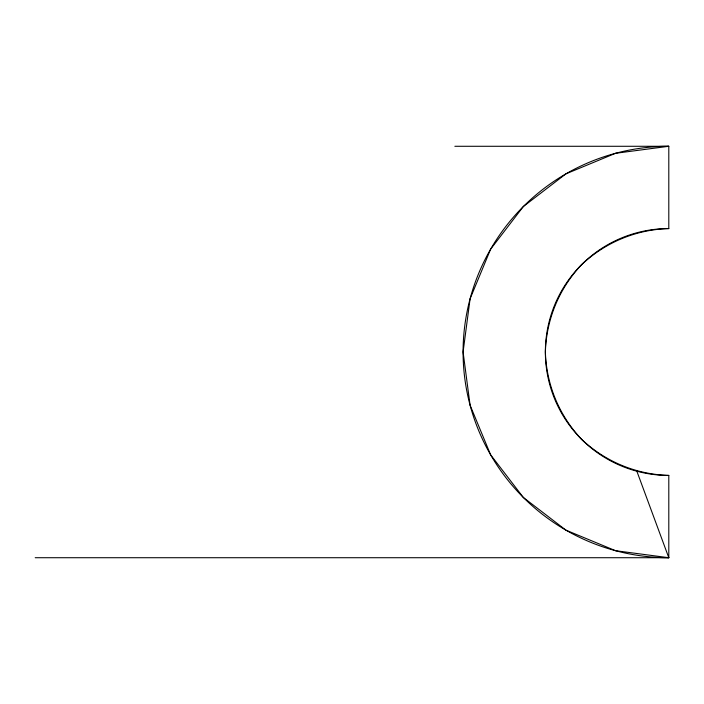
<?xml version="1.0" encoding="UTF-8"?>
<svg xmlns="http://www.w3.org/2000/svg" width="704" height="704" viewBox="0 0 704 704"><rect width="100%" height="100%" fill="white"/><g stroke="black" fill="none" stroke-linecap="round" stroke-linejoin="round"><path stroke-width="1.06" d="M454.854 146.282L668.8 146.282L668.8 228.571C636.029 229.583 605.414 242.273 581.522 264.722C559.073 288.614 546.383 319.229 545.371 352C546.383 384.771 559.073 415.386 581.522 439.278C605.414 461.727 636.029 474.417 668.8 475.429L668.8 557.718L35.2 557.718M668.8 557.718L615.56 550.704L565.946 530.156L523.336 497.464L490.644 454.854L470.096 405.24L463.082 352L470.096 298.76L490.644 249.146L523.336 206.536L565.946 173.844L615.56 153.296L668.8 146.282A205.718 205.718 0 0 0 463.082 352A205.718 205.718 0 0 0 668.8 557.718L636.856 471.222M668.8 475.429A123.429 123.429 0 0 1 545.371 352A123.429 123.429 0 0 1 668.8 228.571"/></g></svg>
